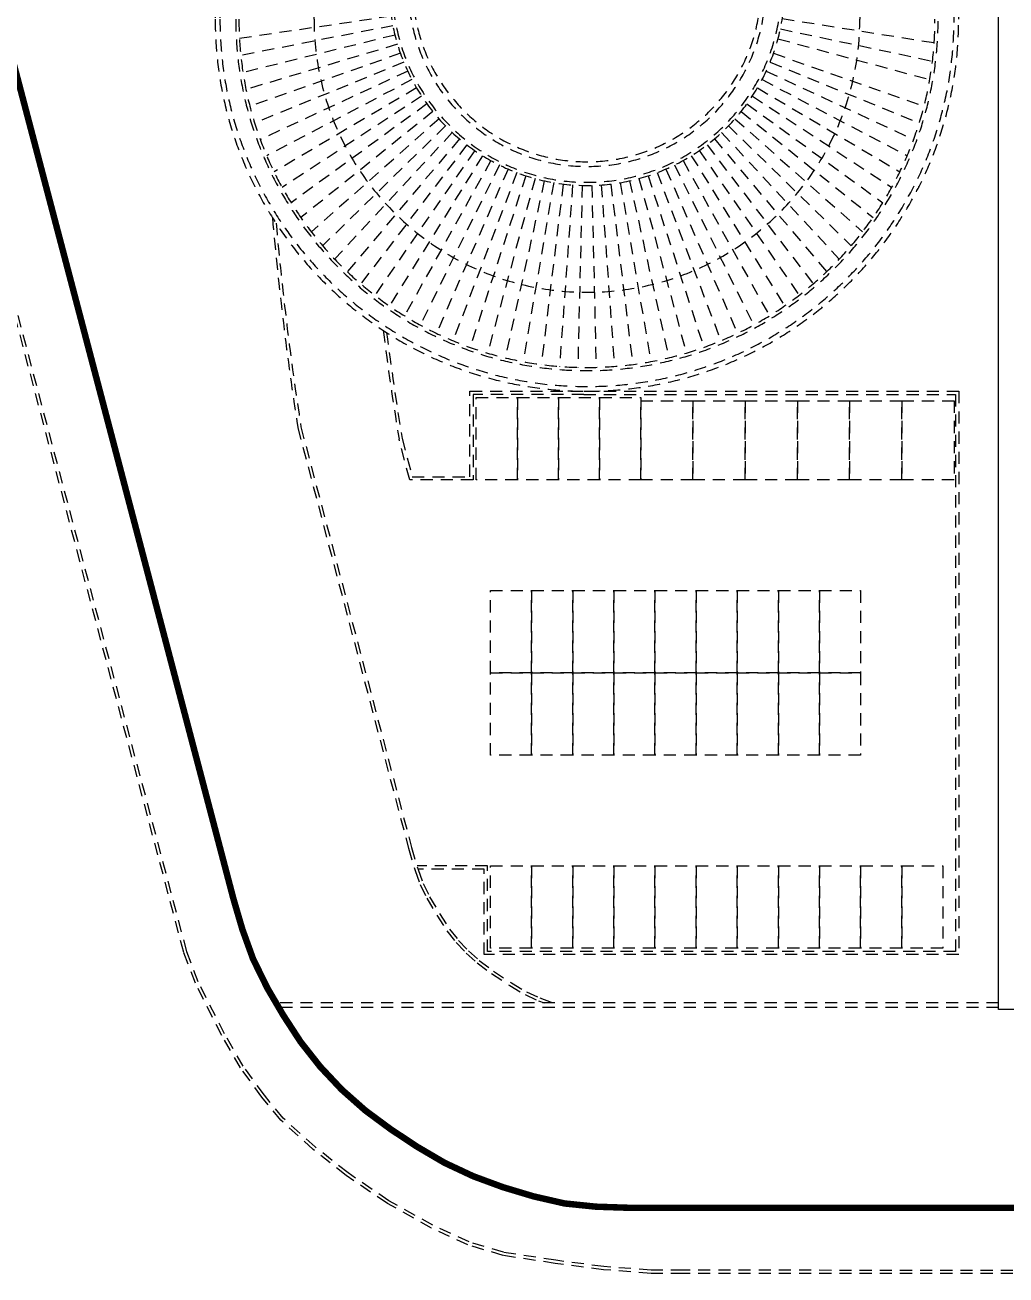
# Model space of a CAD drawing. Header units: millimetres. Extents: x 3775 to 244986, y 1861 to 55808.
# Drawn here: x 237929 to 239549, y 22423 to 24488 of the extents above; entities that cross this region are included whole.
import ezdxf

# ---------------------------------------------------------------- set-up
doc = ezdxf.new("R2010")
doc.units = ezdxf.units.MM
doc.header["$LTSCALE"] = 100
doc.header["$MEASUREMENT"] = 0
doc.header["$PDSIZE"] = -10
doc.linetypes.add('-HID', pattern=[2.5, 1.5, -1])
doc.layers.get('0').update_dxf_attribs({"linetype": 'CONTINUOUS'})
for name, color, linetype in [('ELE2', 3, 'CONTINUOUS'), ('ELE9', 9, 'CONTINUOUS'), ('LAND-3', 9, 'CONTINUOUS')]:
    doc.layers.add(name, color=color, linetype=linetype)

# ---------------------------------------------------------------- blocks, each defined once
blk = doc.blocks.new('KEY PLAN_계단실G')
at = {"layer": 'ELE2', "color": 253, "ltscale": 0.1}
blk.add_lwpolyline([(-430.2, -2156.5), (-3627.5, -2156.5), (-3627.5, -396.9)], dxfattribs=at)
at = {"layer": 'ELE9', "color": 253, "linetype": '-HID', "ltscale": 0.1}
for points in [[(-4018.5, -2483.2), (-4058.2, -2483.2), (-4117, -2478.7), (-4176.8, -2470.9), (-4241.6, -2461), (-4285, -2448), (-4330.4, -2427), (-4384.9, -2396.5), (-4435.9, -2361.9), (-4477, -2329.6), (-4516.9, -2293.6), (-4540.3, -2265), (-4566.7, -2228.8), (-4590.1, -2188.4), (-4622.8, -2123.8), (-4637.2, -2085.6), (-4765.8, -1601.3), (-5022.6, -631.1)], [(-4018.5, -2479.3), (-4058.1, -2479.2), (-4116.6, -2474.8), (-4176.2, -2467), (-4240.8, -2457.1), (-4283.6, -2444.3), (-4328.6, -2423.5), (-4382.9, -2393.2), (-4433.6, -2358.7), (-4474.4, -2326.6), (-4514.1, -2290.9), (-4537.2, -2262.6), (-4563.4, -2226.6), (-4586.7, -2186.5), (-4619.2, -2122.2), (-4633.4, -2084.4), (-4761.7, -1601.3), (-5020.9, -622.3)], [(-4380, -926.2), (-4568.1, -953.7)], [(-4378, -937.9), (-4566.4, -974.8)], [(-3897.9, -941.8), (-3709.5, -981.8)], [(-3895.6, -929.1), (-3707.3, -959)], [(-4375.4, -949.5), (-4563.7, -995.9)], [(-3900.9, -954.2), (-3712.9, -1004.6)], [(-4372.3, -960.9), (-4563.7, -1018)], [(-4368.7, -972.1), (-4555.1, -1037.7)], [(-3906.4, -972.1), (-3720, -1037.7)], [(-4364.5, -983.2), (-4549.2, -1058.4)], [(-3910.6, -983.2), (-3725.9, -1058.4)], [(-4359.7, -994.1), (-4542.3, -1078.9)], [(-4354.5, -1004.7), (-4534.3, -1099)], [(-3920.6, -1004.7), (-3740.9, -1099)], [(-3915.4, -994.1), (-3732.9, -1078.9)], [(-4348.7, -1015), (-4525.2, -1118.8)], [(-3926.4, -1015), (-3749.9, -1118.8)], [(-4342.5, -1025.1), (-4515.2, -1138.2)], [(-4335.8, -1034.8), (-4504.1, -1157.1)], [(-3939.4, -1034.8), (-3771, -1157.1)], [(-3932.6, -1025.1), (-3759.9, -1138.2)], [(-4328.6, -1044.2), (-4492, -1175.5)], [(-3946.5, -1044.2), (-3783.1, -1175.5)], [(-4320.9, -1053.3), (-4479, -1193.3)], [(-4312.9, -1062), (-4465.1, -1210.5)], [(-3962.2, -1062), (-3810.1, -1210.5)], [(-3954.2, -1053.3), (-3796.1, -1193.3)], [(-4304.4, -1070.2), (-4450.2, -1227)], [(-4295.5, -1078.1), (-4434.5, -1242.7)], [(-3979.6, -1078.1), (-3840.7, -1242.7)], [(-3970.7, -1070.2), (-3824.9, -1227)], [(-4286.3, -1085.5), (-4417.9, -1257.7)], [(-4276.7, -1092.5), (-4400.5, -1271.8)], [(-4266.8, -1098.9), (-4382.4, -1285)], [(-4008.3, -1098.9), (-3892.7, -1285)], [(-3998.4, -1092.5), (-3874.6, -1271.8)], [(-3988.8, -1085.5), (-3857.2, -1257.7)], [(-4256.6, -1104.9), (-4363.6, -1297.2)], [(-4246.1, -1110.4), (-4344.1, -1308.5)], [(-4029, -1110.4), (-3931, -1308.5)], [(-4018.5, -1104.9), (-3911.6, -1297.2)], [(-4235.4, -1115.4), (-4324, -1318.8)], [(-4224.4, -1119.9), (-4303.4, -1328.1)], [(-4213.3, -1123.8), (-4282.3, -1336.2)], [(-4201.9, -1127.2), (-4260.7, -1343.3)], [(-4190.4, -1130), (-4238.8, -1349.2)], [(-4084.7, -1130), (-4036.3, -1349.2)], [(-4073.2, -1127.2), (-4014.4, -1343.3)], [(-4061.9, -1123.8), (-3992.8, -1336.2)], [(-4050.7, -1119.9), (-3971.7, -1328.1)], [(-4039.7, -1115.4), (-3951.1, -1318.8)], [(-4178.8, -1132.3), (-4216.7, -1353.9)], [(-4167.1, -1134), (-4194.2, -1357.5)], [(-4155.3, -1135.2), (-4171.6, -1359.9)], [(-4143.5, -1135.7), (-4148.9, -1361.1)], [(-4131.6, -1135.7), (-4126.2, -1361.1)], [(-4119.8, -1135.2), (-4103.5, -1359.9)], [(-4108, -1134), (-4080.9, -1357.5)], [(-4096.3, -1132.3), (-4058.5, -1353.9)], [(-4141.5, -1390.6), (-3677, -1390.6), (-3677, -2088.4), (-4265, -2088.4), (-4265, -1982.5), (-4347, -1982.5)], [(-4141.5, -1394.5), (-3680.9, -1394.5), (-3680.9, -2084.5), (-4261, -2084.5), (-4261, -1978.6), (-4348.1, -1978.6)], [(-4495.8, -1435.9), (-4358.7, -1956.6), (-4350.6, -1984.2), (-4344.3, -2001.7), (-4336, -2018.5), (-4323.7, -2039.7), (-4311, -2059), (-4299.7, -2073.3), (-4287.2, -2086.6), (-4273.7, -2098.6), (-4255.7, -2111.9), (-4233.2, -2126.8), (-4214.2, -2137.9), (-4197.6, -2145.7), (-4190.8, -2148.2)], [(-4492, -1434.9), (-4354.9, -1955.6), (-4346.9, -1982.9), (-4340.7, -2000.2), (-4332.6, -2016.7), (-4320.3, -2037.6), (-4307.8, -2056.7), (-4296.7, -2070.8), (-4284.5, -2083.8), (-4271.2, -2095.6), (-4253.4, -2108.7), (-4231.1, -2123.5), (-4212.4, -2134.4), (-4196.1, -2142), (-4179.5, -2148.2)], [(-3627.5, -2148.2), (-4522.3, -2148.2)], [(-3627.5, -2154), (-4518.9, -2154)]]:
    blk.add_lwpolyline(points, dxfattribs=at)
for points in [[(-3625, -77.4), (-4137.6, -77.4, 0.414214), (-4598.2, -538), (-4598.2, -930, 1), (-3677, -930), (-3677, -439)], [(-3922, -83.3), (-4137.6, -83.3, 0.414214), (-4592.3, -538), (-4592.3, -930, 1), (-3682.8, -930), (-3682.8, -439)], [(-3799.5, -577.2), (-3799.5, -930, -1), (-4475.7, -930), (-4475.7, -557.6, -0.414214), (-4137.6, -219.5)], [(-4359, -890.8, 1), (-3916.1, -890.8), (-3916.1, -577.2, 1), (-4359, -577.2), (-4359, -890.8)], [(-4353.2, -890.8, 1), (-3922, -890.8), (-3922, -577.2, 1), (-4353.2, -577.2), (-4353.2, -890.8)], [(-4495.8, -1435.7, -0.017012), (-4527.3, -1175.6, -0.017012)], [(-4491.9, -1434.9, -0.016514), (-4522.7, -1182.6, -0.016514)], [(-4141.5, -1394.5), (-4278.7, -1394.5), (-4278.7, -1500.4), (-4357.2, -1500.4), (-4370.4, -1449.9, -0.009125), (-4390.1, -1315.2, -0.009125)], [(-4385.8, -1318, 0.008891), (-4366.6, -1449.1), (-4354.1, -1496.5), (-4282.6, -1496.5), (-4282.6, -1390.6), (-4141.5, -1390.6)]]:
    blk.add_lwpolyline(points, format="xyb", dxfattribs=at)
for points in [[(-4274.8, -1398.5), (-4223.8, -1398.5), (-4223.8, -1500.4), (-4274.8, -1500.4)], [(-4223.8, -1398.5), (-4172.8, -1398.5), (-4172.8, -1500.4), (-4223.8, -1500.4)], [(-4172.8, -1398.5), (-4121.9, -1398.5), (-4121.9, -1500.4), (-4172.8, -1500.4)], [(-4121.9, -1398.5), (-4070.9, -1398.5), (-4070.9, -1500.4), (-4121.9, -1500.4)], [(-4070.9, -1402.4), (-4006.2, -1402.4), (-4006.2, -1500.4), (-4070.9, -1500.4)], [(-4006.2, -1402.4), (-3941.6, -1402.4), (-3941.6, -1500.4), (-4006.2, -1500.4)], [(-3941.6, -1402.4), (-3876.9, -1402.4), (-3876.9, -1500.4), (-3941.6, -1500.4)], [(-3876.9, -1402.4), (-3812.2, -1402.4), (-3812.2, -1500.4), (-3876.9, -1500.4)], [(-3812.2, -1402.4), (-3747.5, -1402.4), (-3747.5, -1500.4), (-3812.2, -1500.4)], [(-3747.5, -1402.4), (-3682.8, -1402.4), (-3682.8, -1500.4), (-3747.5, -1500.4)], [(-4257.1, -1637.6), (-4206.2, -1637.6), (-4206.2, -1739.5), (-4257.1, -1739.5)], [(-4206.2, -1637.6), (-4155.2, -1637.6), (-4155.2, -1739.5), (-4206.2, -1739.5)], [(-4155.2, -1637.6), (-4104.2, -1637.6), (-4104.2, -1739.5), (-4155.2, -1739.5)], [(-4104.2, -1637.6), (-4053.3, -1637.6), (-4053.3, -1739.5), (-4104.2, -1739.5)], [(-4053.3, -1637.6), (-4002.3, -1637.6), (-4002.3, -1739.5), (-4053.3, -1739.5)], [(-4002.3, -1637.6), (-3951.4, -1637.6), (-3951.4, -1739.5), (-4002.3, -1739.5)], [(-3951.4, -1637.6), (-3900.4, -1637.6), (-3900.4, -1739.5), (-3951.4, -1739.5)], [(-3900.4, -1637.6), (-3849.4, -1637.6), (-3849.4, -1739.5), (-3900.4, -1739.5)], [(-3849.4, -1637.6), (-3798.5, -1637.6), (-3798.5, -1739.5), (-3849.4, -1739.5)], [(-4257.1, -1739.5), (-4206.2, -1739.5), (-4206.2, -1841.4), (-4257.1, -1841.4)], [(-4206.2, -1739.5), (-4155.2, -1739.5), (-4155.2, -1841.4), (-4206.2, -1841.4)], [(-4155.2, -1739.5), (-4104.2, -1739.5), (-4104.2, -1841.4), (-4155.2, -1841.4)], [(-4104.2, -1739.5), (-4053.3, -1739.5), (-4053.3, -1841.4), (-4104.2, -1841.4)], [(-4053.3, -1739.5), (-4002.3, -1739.5), (-4002.3, -1841.4), (-4053.3, -1841.4)], [(-4002.3, -1739.5), (-3951.4, -1739.5), (-3951.4, -1841.4), (-4002.3, -1841.4)], [(-3951.4, -1739.5), (-3900.4, -1739.5), (-3900.4, -1841.4), (-3951.4, -1841.4)], [(-3900.4, -1739.5), (-3849.4, -1739.5), (-3849.4, -1841.4), (-3900.4, -1841.4)], [(-3849.4, -1739.5), (-3798.5, -1739.5), (-3798.5, -1841.4), (-3849.4, -1841.4)], [(-4257.1, -1978.6), (-4206.2, -1978.6), (-4206.2, -2080.5), (-4257.1, -2080.5)], [(-4206.2, -1978.6), (-4155.2, -1978.6), (-4155.2, -2080.5), (-4206.2, -2080.5)], [(-4155.2, -1978.6), (-4104.2, -1978.6), (-4104.2, -2080.5), (-4155.2, -2080.5)], [(-4104.2, -1978.6), (-4053.3, -1978.6), (-4053.3, -2080.5), (-4104.2, -2080.5)], [(-4053.3, -1978.6), (-4002.3, -1978.6), (-4002.3, -2080.5), (-4053.3, -2080.5)], [(-4002.3, -1978.6), (-3951.4, -1978.6), (-3951.4, -2080.5), (-4002.3, -2080.5)], [(-3951.4, -1978.6), (-3900.4, -1978.6), (-3900.4, -2080.5), (-3951.4, -2080.5)], [(-3900.4, -1978.6), (-3849.4, -1978.6), (-3849.4, -2080.5), (-3900.4, -2080.5)], [(-3849.4, -1978.6), (-3798.5, -1978.6), (-3798.5, -2080.5), (-3849.4, -2080.5)], [(-3798.5, -1978.6), (-3747.5, -1978.6), (-3747.5, -2080.5), (-3798.5, -2080.5)], [(-3747.5, -1978.6), (-3696.6, -1978.6), (-3696.6, -2080.5), (-3747.5, -2080.5)]]:
    blk.add_lwpolyline(points, close=True, dxfattribs=at)
for centre, radius, end in [((-4137.6, -890.8), 245, 0), ((-4137.6, -890.8), 241.1, 0), ((-4137.6, -930), 435.1, 360), ((-4137.6, -930), 431.2, 360)]:
    blk.add_arc(centre, radius, 180, end, dxfattribs=at)
blk.add_point((-3726.3, -1137.3), dxfattribs=at)
at = {"layer": 'LAND-3', "color": 1, "ltscale": 0.1, "const_width": 8}
blk.add_lwpolyline([(-5009.1, -372.4), (-4575.5, -2019.7), (-4564.5, -2057.2), (-4551.3, -2093.7), (-4533.5, -2130), (-4513.9, -2163.4), (-4492.4, -2196.4), (-4468.2, -2227.1), (-4441.4, -2255.6), (-4412.1, -2281.5), (-4380.7, -2304.7), (-4347.7, -2326.5), (-4313.9, -2346.3), (-4278.4, -2362.9), (-4241.5, -2376.5), (-4203.8, -2387.8), (-4165.3, -2396.6), (-4126.3, -2400.6), (-4087.3, -2401.9), (-0.3, -2401.9)], dxfattribs=at)
at = {"layer": 'LAND-3', "color": 253, "linetype": '-HID', "ltscale": 0.1}
for points in [[(-950.1, -2156.5), (-949.6, -2250, -0.414214), (-1184.8, -2485.2), (-4018.5, -2483.2)], [(-954, -2156.5), (-953.5, -2250, -0.414214), (-1184.8, -2481.3), (-4018.5, -2479.3)]]:
    blk.add_lwpolyline(points, format="xyb", dxfattribs=at)

msp = doc.modelspace()

# ---------------------------------------------------------------- block references
at = {"xscale": 1.333333333333333, "yscale": 1.333333333333333, "zscale": 1.333333333333333}
msp.add_blockref('KEY PLAN_계단실G', (244373.8, 25736.9), dxfattribs=at)

doc.saveas('drawing.dxf')
